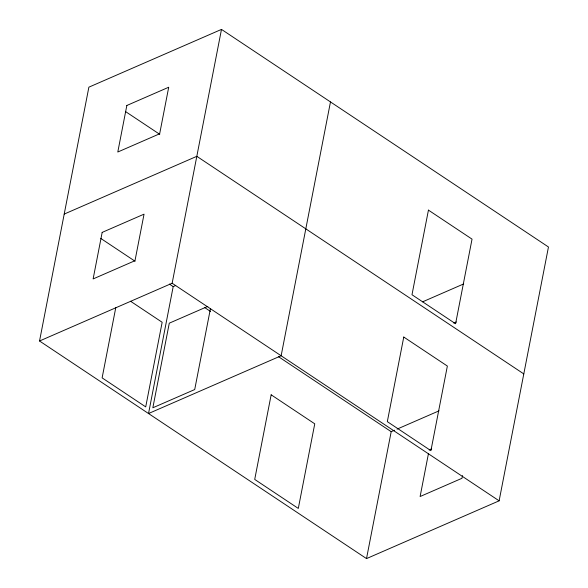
<?xml version="1.0" encoding="UTF-8"?>
<svg xmlns="http://www.w3.org/2000/svg" width="588" height="588" viewBox="0 0 588 588"><rect width="100%" height="100%" fill="white"/><g stroke="black" fill="none" stroke-linecap="round" stroke-linejoin="round"><path stroke-width="0.88" d="M39.536 341.003L88.876 87.171L221.485 29.4L548.464 246.997L499.124 500.829L366.515 558.6L39.536 341.003L172.144 283.232L221.485 29.4M115.77 307.664L102.121 377.871L145.714 406.889L162.163 322.275L130.595 301.269M175.716 285.518L173.195 286.621L148.529 413.533L281.137 355.762L330.478 101.93M210.46 308.531L194.716 389.543L152.843 407.785L169.285 323.172L207.814 306.392M366.515 558.6L391.189 431.68L394.548 430.218M428.461 453.576L420.111 496.529L461.984 478.287L462.506 475.604M64.202 214.083L196.811 156.32L523.798 373.917M422.574 301.842L463.697 283.923M453.826 323.077L456.339 321.981M397.062 429.122L439.03 410.843M429.152 449.996L431.665 448.901M125.457 111.514L159.76 134.343M172.144 283.232L499.124 500.829M100.791 238.434L135.086 261.256M169.388 284.085L173.195 286.621M204.448 307.414L210.548 311.471M278.381 356.615L391.189 431.68M102.165 232.4L93.124 278.933L134.997 260.69L144.045 214.157L102.165 232.4M126.839 105.48L117.791 152.02L159.671 133.777L168.712 87.237L126.839 105.48M271.156 394.805L254.714 479.418L298.307 508.429L314.756 423.823L271.156 394.805M403.765 337.042L387.323 421.647L430.916 450.665L447.365 366.052L403.765 337.042M428.439 210.122L411.99 294.735L455.59 323.745L472.039 239.132L428.439 210.122"/></g></svg>
